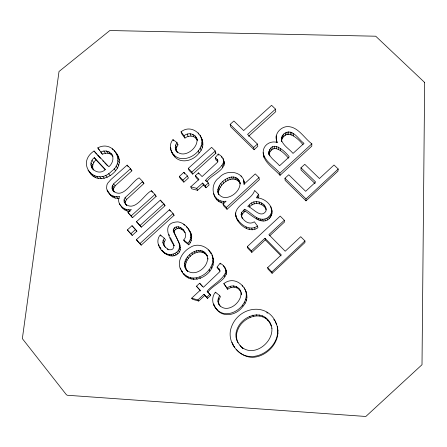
<?xml version="1.0" encoding="UTF-8"?>
<svg xmlns="http://www.w3.org/2000/svg" width="447" height="447" viewBox="0 0 447 447"><rect width="100%" height="100%" fill="white"/><g stroke="black" fill="none" stroke-linecap="round" stroke-linejoin="round"><path stroke-width="0.67" d="M236.184 349.286C251.521 367.641 281.8 347.889 277.269 326.735C281.135 341.592 267.172 356.84 252.51 357.343C239.056 357.192 227.545 342.978 230.613 329.763C236.642 305.29 271.43 300.462 277.514 327.662M126.579 205.341L125.596 203.787L125.484 201.698L126.523 199.524L143.934 183.499L142.654 181.499L139.173 177.833C131.753 181.191 123.411 199.463 113.421 191.07C110.426 188.159 112.745 183.935 115.65 182.007L130.535 168.737L127.116 165.133L110.906 179.56L107.772 183.136L106.9 184.902L106.537 188.371L107.867 191.735L109.163 193.372L112.784 197.01L115.209 198.088L119.209 198.418M113.991 191.674C112.387 188.662 114.913 185.796 117.131 183.996L131.899 170.821L130.535 168.737M206.503 254.578C211.783 264.719 195.4 278.632 186.773 270.111L187.74 271.463C175.816 260.612 200.267 240.799 207.307 256.058L205.313 253.041M240.788 291.6C243.028 301.474 228.177 313.973 219.857 305.659M311.844 143.817L311.799 146.13L280.046 175.313C273.676 167.988 261.109 161.188 263.479 149.633C264.993 143.688 271.877 140.475 277.514 142.582C273.1 135.514 279.727 127.032 287.248 126.568C298.132 126.4 304.1 138.196 311.844 143.817L279.839 173.218L280.046 175.313M185.611 268.569L186.589 269.938C181.471 259.88 197.54 246.28 206.123 254.527M281.37 139.738C280.945 135.648 284.717 132.122 288.645 131.921C295.433 132.39 298.965 139.782 303.999 143.347L293.036 153.399C289.243 148.896 283.13 145.672 281.37 139.738L281.515 141.481M281.588 141.397L281.448 137.71M189.612 230.836C192.758 235.027 192.249 240.955 188.852 244.839L187.902 243.28C195.233 235.362 187.187 223.243 177.967 221.868C161.747 222.31 168.223 237.022 174.168 245.694M197.462 140.52C195.468 135.586 188.813 134.81 184.946 138.089L182.013 134.173L181.046 131.815C194.143 121.556 210.286 141.677 199.127 152.958C193.277 161.143 179.772 164.641 173.425 155.137C170.016 150.673 168.944 144.102 172.983 139.648L176.984 142.587L177.984 144.867L176.615 147.376L176.196 149.756L176.677 151.935C174.816 149.047 174.788 145.309 176.984 142.587M243.95 182.18L243.855 184.337L255.265 173.905L258.992 177.61L259.366 179.666L227.042 209.285L223.701 205.866L223.036 204.011L226.115 201.195C212.275 203.413 208.66 184.566 219.203 177.682C226.556 168.675 244.308 171.251 244.442 184.203L243.559 179.968M217.784 191.154L218.756 194.724C212.889 183.337 236.821 167.826 240.285 183.873L239.089 180.398M218.482 193.104C218.661 184.03 232.652 173.587 239.62 182.432M268.736 153.075C271.474 138.576 284.7 150.918 289.259 156.863L279.571 165.748C276.095 161.535 270.452 158.512 268.736 153.075L268.954 154.751M269.077 154.718L268.876 151.282M91.875 168.016L93.529 170.095C91.479 166.619 93.244 162.395 95.921 159.802L94.289 157.646C84.79 165.284 97.385 177.409 105.414 169.514L94.289 157.646M164.323 238.223C162.35 240.469 162.412 244.001 164.557 246.107L163.954 243.917L164.278 241.81L165.457 239.815L164.323 238.223L160.261 234.949C152.801 243.464 164.295 257.651 174.19 255.773C187.12 251.27 175.889 238.475 173.252 230.959L173.391 229.255L174.358 227.853C180.901 223.344 189.455 234.524 183.65 240.028L184.633 241.609L188.852 244.839M180.175 245.392L174.313 232.608L174.453 230.92L175.408 229.529C178.778 226.78 183.337 229.574 185.192 232.798M242.252 218.415L241.123 214.437L241.698 212.37L244.598 209.235C251.354 212.303 256.651 220.896 264.954 218.991C268.748 217.912 271.899 214.364 271.77 210.302M244.598 209.235L245.09 211.057C252.393 215.784 264.529 228.065 271.374 215.599C274.592 206.402 265.138 197.887 256.371 197.809L258.522 194.384L254.611 190.456C251.471 201.184 230.406 205.737 236.832 218.974C240.458 226.294 249.996 233.289 257.908 227.758L257.517 226.059L254.354 221.79C249.672 225.12 244.241 221.572 241.888 217.203M338.211 169.016L337.96 171.156L305.994 200.848L285.13 180.32L284.962 178.258L288.768 174.76L305.653 191.31L315.655 182.041L300.982 167.793L304.77 164.306L319.449 178.521L334.021 165.01L338.211 169.016L305.994 198.937L305.994 200.848M163.077 251.667L161.92 250.164C167.117 258.366 182.041 254.008 179.158 243.833M217.857 301.015L218.577 302.133L219.125 304.575C217.046 301.904 217.94 298.155 219.695 295.556L215.387 292.193C211.621 296.769 211.856 303.647 215.711 308.089C222.198 318.61 236.966 315.37 243.039 306.156C254.667 294.182 237.625 272.849 223.846 283.61L227.702 289.287C231.619 285.996 237.916 286.561 240.542 291.148C238.597 285.683 231.306 284.309 227.054 288.064L223.846 283.61M218.577 302.133L218.991 299.49L220.405 296.719L219.695 295.556M184.36 274.581L183.365 273.251C194.523 286.292 217.337 269.988 212.029 255.086C220.382 272.424 190.83 290.192 181.432 270.759C175.867 262.288 182.214 251.952 190.009 247.565C198.356 241.743 209.872 247.454 212.789 256.561M214.962 307.016C225.227 323.483 251.007 306.34 245.526 290.36M171.29 151.114C179.476 168.156 206.196 153.204 201.318 137.508M110.839 153.299C114.784 157.227 112.683 163.58 108.889 166.798L94.043 151.008C74.805 163.898 96.088 187.505 111.588 171.268C126.02 161.177 112.957 139.676 97.804 147.873L102.346 154.198C105.604 152.673 109.778 152.662 112.342 155.489C110.364 151.08 104.861 149.818 100.765 151.997L102.346 154.198M89.696 172.413C100.195 189.416 129.138 167.558 116.008 152.79M217.063 267.116L218.874 268.714L219.863 270.346L219.712 271.77L203.419 287.281L199.653 283.236L196.434 286.214L200.195 290.265L191.646 298.194L197.865 299.915L203.933 294.282L207.509 298.406L210.705 295.428L207.157 291.288C212.157 284.007 236.653 272.888 220.142 263.194L217.063 267.116L217.784 268.502L220.237 271.167M207.961 292.483C211.04 285.147 232.004 278.66 224.997 267.932M206.073 181.253L205.681 180.242C210.202 173.514 234.172 162.982 218.197 154.031L215.23 157.713L215.94 159.897L217.672 161.345L216.974 159.171L215.23 157.713M206.983 181.8C210.442 174.755 227.517 170.257 223.668 160.149M245.09 211.057L242.213 214.169L241.648 216.225L241.123 214.437M281.644 140.056C286.616 127.574 298.171 138.704 303.066 144.75M269.172 153.528C273.603 142.353 284.236 152.98 288.455 158.16M126.557 205.397L124.165 201.938L124.059 199.831L125.104 197.641L142.654 181.499M304.949 240.927L304.96 242.525L272.117 273.307L271.837 271.949L304.949 240.927L300.736 236.703L285.197 251.231L268.865 234.636L284.337 220.265L280.202 216.113L247.303 246.627L247.778 248.169L251.845 252.371L265.311 239.855L264.976 238.245L251.398 250.856L251.845 252.371M272.117 273.307L267.971 269.027L267.658 267.636L281.292 254.885L264.976 238.245M191.646 298.194L192.579 299.334L198.753 301.043L204.765 295.456M269.681 235.798L284.515 222.014L284.337 220.265M207.509 298.406L206.693 297.255L209.917 294.255L207.157 291.288M249.214 204.989L247.739 206.341C253.265 208.157 260.841 219.008 265.909 211.174C267.524 202.647 254.164 198.11 249.214 204.989L249.666 206.844C254.214 201.128 264.06 203.217 266.267 209.956M227.042 209.285L226.405 207.453L258.992 177.61M254.069 149.751L257.813 146.348L257.427 144.051L247.582 134.402L275.525 109.113L271.564 105.324L243.649 130.552L233.887 120.986L230.138 124.361L230.725 126.786L254.069 149.751L253.656 147.482L230.138 124.361M136.346 239.732L169.463 209.727L173.05 213.504L174.101 215.281L141.224 245.135L136.346 239.732L141.224 245.135M216.974 159.171L217.924 160.674L217.778 161.998L202.083 176.571L198.462 172.872L195.361 175.671L198.982 179.381L190.746 186.835L196.736 188.355L202.575 183.058L205.234 185.779L206.028 187.762L209.112 184.963L208.341 182.957L205.681 180.242M190.746 186.835L191.657 188.807L197.596 190.316L203.391 185.058L202.575 183.058M139.894 243.587L173.05 213.504M205.234 185.779L208.341 182.957M253.656 147.482L257.427 144.051M183.851 182.158L188.405 178.046L187.472 175.995L183.901 172.324L179.32 176.459L180.309 178.504L183.851 182.158L182.884 180.141L179.32 176.459M192.73 174.14L215.923 153.192L215.214 150.957L211.615 147.348L188.26 168.396L189.182 170.503L192.73 174.14L191.836 172.061L188.26 168.396M132.234 235.385L130.842 233.764L135.536 229.518L132.01 225.713L127.322 229.942L132.234 235.385L136.888 231.172L135.536 229.518M141.313 227.171L139.995 225.489L163.904 203.877L160.35 200.133L136.464 221.69L141.313 227.171L165.027 205.721L163.904 203.877M248.549 136.296L275.765 111.649L275.525 109.113M154.964 194.456L156.148 196.367L132.496 217.683L131.116 215.929L154.964 194.456L151.438 190.746C144.303 194.02 135.357 212.336 125.49 204.022M182.884 180.141L187.472 175.995M191.836 172.061L215.214 150.957M132.496 217.683L127.982 212.56L131.34 209.542C124.188 211.442 115.6 203.48 119.612 196.389L116.488 196.624L113.7 196.199L111.258 195.115M269.675 322.22L271.368 325.964C265.283 307.838 242.816 314.325 237.117 329.171A14.896 14.79 -75 0 0 237.508 341.933L240.62 346.341L242.967 348.464L240.067 345.57M269.982 323.181C261.825 309.441 242.224 317.303 237.692 330.076A14.773 14.667 -76.3 0 0 238.078 342.732M181.046 131.815L184.002 135.754C188.472 131.792 196.032 133.966 197.278 139.855M236.832 218.974L236.273 217.208C239.927 224.59 249.543 231.63 257.517 226.059M213.627 193.579C214.605 198.496 218.723 202.999 223.93 203.223L223.271 201.346M121.21 206.341C123.188 209.302 126.417 211.392 130.021 211.548L128.624 209.755M165.027 246.811L167.396 248.89L169.519 249.778L171.335 249.717C173.537 249.141 174.347 246.61 173.458 244.66M242.436 347.716C255.03 356.974 273.38 342.084 271.837 328.037M176.995 144.141L177.984 144.867M183.65 240.028L187.902 243.28M107.867 191.735L110.7 195.278L112.784 197.01M175.665 149.7C181.985 160.462 198.96 148.622 196.853 138.699M315.09 183.605L301.027 169.933L300.982 167.793M279.839 173.218C274.486 166.44 264.697 161.814 263.132 152.617M284.962 178.258L305.994 198.937M215.029 152.293L215.923 153.192M265.311 239.855L281.023 255.885M223.036 204.011L226.405 207.453M198.479 180.029L196.233 177.727L195.361 175.671M203.391 185.058L206.028 187.762M247.303 246.627L251.398 250.856M267.658 267.636L271.837 271.949M130.625 169.48L131.899 170.821M142.207 181.678L143.934 183.499M155.277 195.445L156.148 196.367M162.378 202.932L160.35 200.133M164.144 204.793L165.027 205.721M173.212 214.342L174.101 215.281M96.625 154.221L94.043 151.008M97.575 155.232L100.43 158.266M102.804 160.797L103.76 161.808M104.71 162.82L107.565 165.859M95.921 159.802L105.123 169.625M202.385 286.499L199.653 283.236M127.982 212.56L131.116 215.929M136.464 221.69L139.995 225.489M203.933 294.282L206.693 297.255M200.597 290.969L196.434 286.214M136.888 231.172L132.01 225.713M127.322 229.942L130.842 233.764M188.461 229.49L190.545 232.49M87.998 170.19L91.367 174.464M91.864 174.341L93.524 176.381M94.256 175.705L95.898 177.733M106.989 190.07L110.7 195.278M96.876 176.492L98.496 178.521M119.416 203.866L122.662 208.157M209.459 251.46L211.431 253.935L210.66 252.443M117.477 154.986L114.125 150.427M123.411 208.185L124.853 209.989M113.7 196.199L115.209 198.088M225.657 269.312L223.349 265.848M99.715 176.71L101.313 178.733M234.183 346.827L234.781 347.587L232.574 344.218M91.21 166.452L92.864 168.541M90.948 164.759L92.607 166.865M125.931 209.313L127.35 211.107M197.865 299.915L198.753 301.043M116.488 196.624L117.969 198.513M91.099 162.943L92.758 165.06M112.476 189.74L114.175 192.031M102.67 176.319L104.252 178.347M112.007 188.282L113.521 190.226M92.116 160.4L93.764 162.535M124.165 201.938L125.596 203.787M112.018 186.812L113.532 188.768M159.769 247.442L160.942 248.968L160.087 247.32M163.658 251.79L164.798 253.281M112.51 185.46L114.019 187.422M105.637 175.28L107.191 177.314M124.059 199.831L125.484 201.698M158.339 244.682L159.523 246.224M165.535 253.08L166.664 254.566M113.661 183.94L115.158 185.918M125.104 197.641L126.523 199.524M108.61 173.598L110.141 175.643M169.044 254.472L170.145 255.947M181.432 270.759L182.437 272.111L181.393 270.01M185.477 275.19L186.455 276.503M180.113 268.111L180.795 269.027M171.084 254.617L172.168 256.092M167.396 248.89L168.139 249.901M187.779 276.648L188.74 277.956M162.809 242.358L163.954 243.917M173.123 254.298L174.19 255.773M190.266 277.637L191.21 278.934M163.133 240.229L164.278 241.81M160.261 234.949L161.037 236.027M97.804 147.873L99.402 150.097M163.418 244.565L165.356 247.225M175.051 253.51L176.107 254.991M114.141 168.681L115.633 170.765M192.942 278.146L193.858 279.442M184.851 266.887L185.835 268.267M184.494 265.06L185.477 266.457M103.844 151.036L105.403 153.237M116.052 166.044L117.527 168.145M176.772 252.259L177.817 253.751M106.515 150.957L108.051 153.165M184.538 263.087L185.522 264.495M213.767 304.966L215.711 308.089M216.583 309.011L217.32 310.073M108.822 151.729L110.342 153.93M117.315 163.345L118.779 165.468M196.272 278.028L197.166 279.33M185.03 261.042L186.008 262.467M111.906 154.679L113.03 156.316M178.275 250.493L179.297 251.996M117.935 160.596L119.388 162.736M117.919 157.88L119.371 160.037M112.337 148.784L113.08 149.896M179.213 248.437L180.236 249.957M209.917 294.255L210.705 295.428M186.025 258.992L186.997 260.433M117.276 155.277L118.729 157.456M218.404 303.474L220.203 306.201M199.619 277.056L200.485 278.358M179.532 246.191L180.549 247.727M187.522 256.941L188.478 258.394M127.116 165.133L128.155 166.714M173.252 230.959L174.313 232.608M173.391 229.255L174.453 230.92M189.511 254.879L190.456 256.354M273.787 319.437L274.447 320.471M218.27 298.35L218.991 299.49M174.358 227.853L175.408 229.529M151.438 190.746L152.349 192.199M215.387 292.193L215.884 292.986M191.852 252.957L192.774 254.449M176.096 226.864L177.129 228.546M178.236 226.696L179.258 228.378M194.115 251.56L195.015 253.058M169.463 209.727L170.273 211.079M180.622 227.534L181.622 229.21M189.293 241.201L190.232 242.777M183.086 229.574L184.069 231.233M196.3 250.678L197.183 252.186M190.249 239.134L191.182 240.726M209.062 269.664L209.85 271.027M190.774 237.072L191.696 238.681M198.407 250.32L199.273 251.829M183.767 224.21L184.415 225.344M190.858 235.016L191.78 236.636M186.405 226.506L187.36 228.188M188.254 228.691L189.193 230.356M200.39 250.415L201.245 251.924M190.483 232.948L191.405 234.58M202.206 250.901L203.044 252.404M211.057 266.753L211.828 268.139M203.843 251.773L204.67 253.276M207.665 258.087L208.196 259.059M212.331 263.803L213.09 265.211M200.887 137.486L202.133 139.833M212.889 260.813L213.644 262.244M227.054 288.064L227.702 289.287M208.671 249.946L209.196 250.951M212.772 257.874L213.526 259.327M218.874 268.714L219.583 270.083M246.023 291.573L244.151 287.695M224.126 275.296L224.791 276.62M230.428 286.27L231.049 287.51M174.218 245.587L170.374 237.564M220.142 263.194L220.611 264.132M225.567 273.268L226.227 274.609M225.981 271.636L226.635 272.988M242.514 305.061L243.039 306.156M233.546 285.806L234.139 287.052M225.83 269.859L226.484 271.223M240 289.935L241.062 292.249M170.586 149.242L171.374 150.918M172.386 152.93L173.425 155.137M173.883 154.69L174.906 156.886M170.279 147.314L171.067 149.002M249.633 316.297L250.102 317.303M168.944 234.491L169.514 235.72M183.901 172.324L184.622 173.883M236.357 286.555L236.927 287.79M244.515 302.122L245.023 303.239M275.682 322.572L276.676 324.768L276.425 323.818M175.185 147.504L176.196 149.756M238.799 288.393L239.352 289.617M177.001 151.634L177.498 152.745M223.785 161.143L224.316 162.322M241.168 293.388L241.698 294.573M172.983 139.648L173.497 140.799M175.61 145.113L176.615 147.376M231.987 342.268L233.189 345M196.736 188.355L197.596 190.316M243.358 180.409L244.056 182.007M245.794 299.144L246.291 300.289M218.058 192.786C223.701 204.43 242.296 192.249 239.76 181.851M252.924 315.113L253.371 316.13M246.37 296.132L246.861 297.294M242.145 285.18L242.671 286.426M246.263 293.171L246.755 294.361M256.232 314.682L256.645 315.705M198.462 172.872L198.881 173.911M184.002 135.754L184.946 138.089M187.192 134.094L188.114 136.436M271.072 208.408L271.782 210.263M259.428 314.956L259.819 315.973M190.131 133.625L191.025 135.972M276.889 142.638L276.464 141.509L276.173 135.854M216.208 198.049L216.924 199.949M198.289 150.723L199.127 152.958M171.637 151.477L172.335 153.332M192.758 134.251L193.635 136.592M218.399 199.854L219.091 201.742M213.755 303.966L214.526 306.055M195.026 135.854L195.887 138.19M196.132 137.218L196.987 139.542M200.206 148.058L201.027 150.309M262.395 315.867L262.758 316.878M220.723 200.927L221.405 202.804M201.452 145.37L202.267 147.644M217.879 189.349L218.577 191.31M198.217 132.921L198.636 134.1M202.033 142.666L202.837 144.951M201.977 140.017L202.782 142.325M200.066 135.145L200.681 136.899M218.399 187.444L219.091 189.422M219.41 185.499L220.097 187.489M265.132 317.426L265.473 318.426M220.919 183.516L221.589 185.516M267.641 319.633L267.965 320.611M222.919 181.488L223.573 183.51M235.552 214.901L236.117 216.683L236.066 215.359M225.227 179.593L225.869 181.627M266.898 312.229L267.228 313.274M237.765 219.784L238.312 221.528M235.48 212.906L235.86 214.102M218.197 154.031L218.544 155.137M222.025 165.211L222.684 167.346M227.45 178.202L228.071 180.247M223.416 163.311L224.064 165.463M221.287 156.456L221.617 157.556M223.813 161.792L224.455 163.954M222.869 158.372L223.522 160.551M229.574 177.308L230.177 179.364M231.613 176.917L232.2 178.973M241.698 212.37L242.213 214.169M277.257 335.608L277.503 336.462M246.023 226.953L246.509 228.646M233.513 176.951L234.083 179.001M243.526 210.174L244.028 211.99M277.693 332.674L277.933 333.551M235.217 177.325L235.776 179.376M248.968 227.981L249.432 229.663M275.173 321.058L275.436 322.024M236.731 178.04L237.284 180.091M277.693 329.718L277.933 330.618M238.061 179.102L238.597 181.147M251.762 228.149L252.197 229.831M271.072 325.025L271.972 328.355M241.078 175.878L241.335 176.911M254.561 227.495L254.974 229.182M251.689 203.005L252.125 204.877M256.634 217.605L257.036 219.371M253.823 201.915L254.237 203.798M258.629 218.549L259.009 220.31M241.324 292.796L241.576 293.981M256.41 201.496L256.807 203.379M260.679 219.147L261.042 220.902M257.656 196.099L258.042 198.021L258.902 196.317L258.522 194.384M259.076 201.876L259.45 203.754M262.791 219.321L263.138 221.069M261.651 202.999L262.003 204.871M264.954 218.991L265.283 220.751M263.965 204.838L264.3 206.698M267.032 218.158L267.345 219.918M265.635 207.039L265.965 208.883M268.887 216.806L269.189 218.577M270.178 215.37L270.469 217.153M271.089 213.806L271.374 215.599M270.787 206.564L270.977 207.794M271.62 212.118L271.899 213.923M263.764 155.573L264.099 157.791M271.502 208.425L272.05 212.124M269.284 154.824L269.429 155.936M269.642 149.561L269.927 151.818M270.955 148.018L271.234 150.293M272.687 146.806L272.949 149.086M274.519 146.23L274.771 148.516M276.436 146.303L276.671 148.588M278.42 147.029L278.637 149.309M280.241 148.275L280.448 150.544M282.225 135.776L282.409 138.14M283.666 134.055L283.845 136.424M285.242 132.899L285.409 135.279M286.94 132.195L287.091 134.581M288.645 131.921L288.784 134.312M290.243 132.061L290.371 134.446M291.813 132.597L291.925 134.977M293.439 133.508L293.539 135.888M424.65 82.477L422.007 364.713L365.83 416.475L67.179 395.249L66.268 394.578L22.35 338.625L59.01 71.509L109.839 30.525L375.72 36.213L424.65 82.477"/></g></svg>
